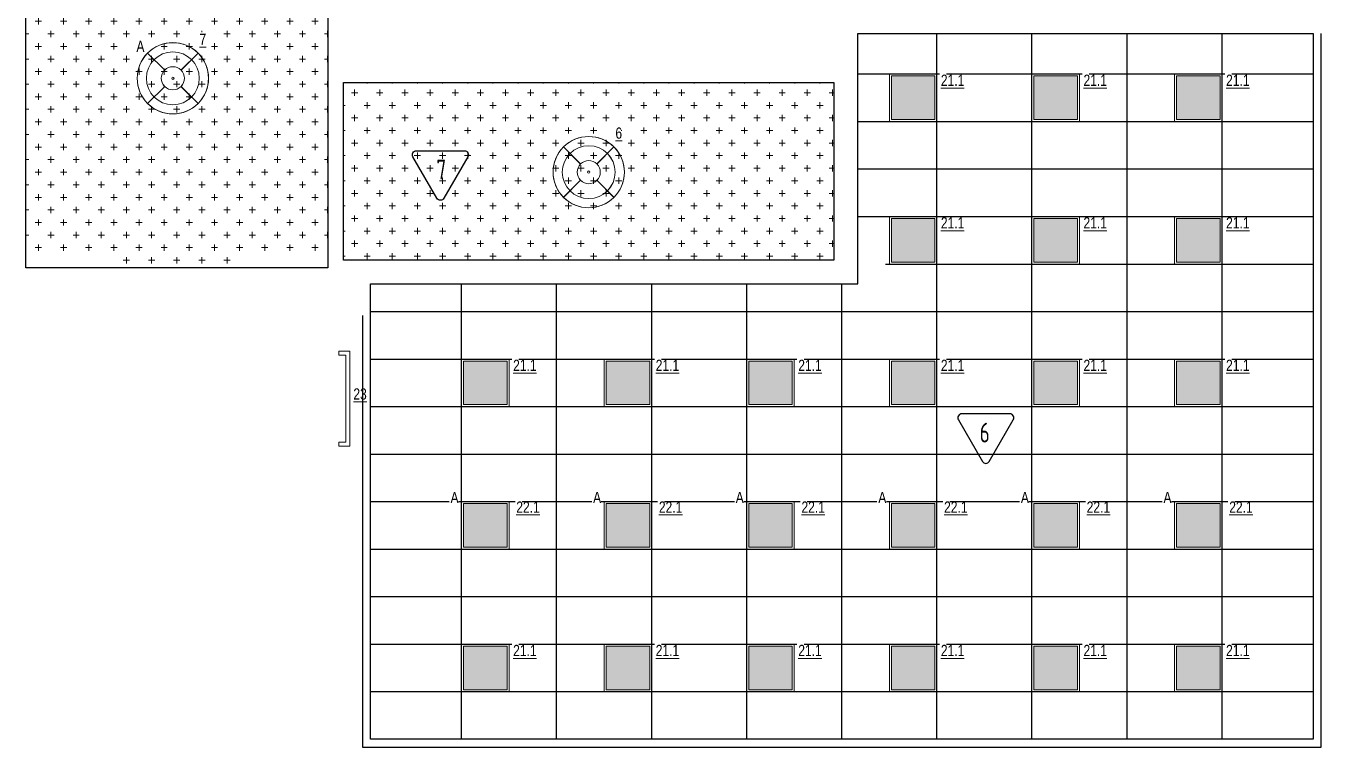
# Model space of a CAD drawing. Header units: millimetres. Extents: x -547274 to 397870, y -45599 to 141350.
# Drawn here: x -25201 to -8851, y 55606 to 64712 of the extents above; entities that cross this region are included whole.
import ezdxf

# ---------------------------------------------------------------- set-up
doc = ezdxf.new("R2010")
doc.units = ezdxf.units.MM
for name, color, linetype, lineweight in [('_ЭОМ_ОБЩ_Освещение_текст тип светильника', 172, 'Continuous', 50), ('_ЭОМ_светильник А', 1, 'Continuous', 35), ('_ЭОМ_светильник Р', 4, 'Continuous', 35), ('АР_Потолки_Штриховка', 252, 'Continuous', 0)]:
    doc.layers.add(name, color=color, linetype=linetype, lineweight=lineweight)
doc.layers.add('X-ref Light', color=250, linetype='Continuous')
doc.layers.add('Штриховка в сечении', color=7, linetype='Continuous')
doc.layers.add('АР_Потолок_Покраска', color=7, linetype='Continuous', lineweight=5, true_color=0x007399)
doc.layers.get('X-ref Light').off()
doc.styles.add('ISOCPEUR', font='isocpeur.ttf', dxfattribs={"height": 800})
doc.styles.add('ГОСТ', font='cad.shx', dxfattribs={"width": 0.8})

# ---------------------------------------------------------------- blocks, each defined once
blk = doc.blocks.new('A$C4757d704')
at = {"true_color": 0xf8f6b0, "transparency": 33554687}
h = blk.add_hatch(color=51, dxfattribs=at)
h.dxf.hatch_style = 1
h.paths.add_polyline_path([(214, 686), (132, 768, 0.198841), (0, 450, 0.198983), (132, 132), (214, 214, -0.198912), (116, 450, -0.198912)])
edge = h.paths.add_edge_path()
edge.add_arc((450, 450), 334, 135, 180)
edge.add_arc((450, 450), 334, 180, 225)
edge.add_line((214, 214), (347, 347))
edge.add_ellipse((450, 450), major_axis=(-146, 0), ratio=1, start_angle=315, end_angle=405, ccw=False)
edge.add_line((347, 553), (214, 686))
edge = h.paths.add_edge_path()
edge.add_line((214, 686), (347, 553))
edge.add_ellipse((450, 450), major_axis=(-146, 0), ratio=1, start_angle=225, end_angle=315, ccw=False)
edge.add_line((553, 553), (686, 686))
edge.add_arc((450, 450), 334, 45, 135)
h.paths.add_polyline_path([(132, 768), (214, 686, -0.414214), (686, 686), (768, 768, 0.414374)])
h.paths.add_polyline_path([(768, 768), (686, 686, -0.198912), (784, 450, -0.198912), (686, 214), (768, 132, 0.198983), (900, 450, 0.198841)])
edge = h.paths.add_edge_path()
edge.add_line((686, 686), (553, 553))
edge.add_ellipse((450, 450), major_axis=(-146, 0), ratio=1, start_angle=495, end_angle=585, ccw=False)
edge.add_line((553, 347), (686, 214))
edge.add_arc((450, 450), 334, 315, 360)
edge.add_arc((450, 450), 334, 0, 45)
edge = h.paths.add_edge_path()
edge.add_ellipse((450, 450), major_axis=(-146, 0), ratio=1, start_angle=405, end_angle=495, ccw=False)
edge.add_line((347, 347), (214, 214))
edge.add_arc((450, 450), 334, 225, 315)
edge.add_line((686, 214), (553, 347))
h.paths.add_polyline_path([(768, 132), (686, 214, -0.414214), (214, 214), (132, 132, 0.414054)])
edge = h.paths.add_edge_path()
edge.add_ellipse((450, 450), major_axis=(-146, 0), ratio=1, start_angle=495, end_angle=585)
edge.add_ellipse((450, 450), major_axis=(-146, 0), ratio=1, start_angle=225, end_angle=315)
edge.add_ellipse((450, 450), major_axis=(-146, 0), ratio=1, start_angle=315, end_angle=405)
edge.add_ellipse((450, 450), major_axis=(-146, 0), ratio=1, start_angle=405, end_angle=495)
edge = h.paths.add_edge_path(flags=0)
edge.add_ellipse((450, 450), major_axis=(-14.6, 0), ratio=1, start_angle=0, end_angle=360)
edge = h.paths.add_edge_path(flags=16)
edge.add_ellipse((450, 450), major_axis=(-14.6, 0), ratio=1, start_angle=0, end_angle=360)
at = {"layer": 'АР_Потолки_Штриховка', "color": 18, "ltscale": 100, "true_color": 0x000000}
for points in [[(132, 768), (347, 553)], [(768, 768), (553, 553)], [(347, 347), (132, 132)], [(553, 347), (768, 132)]]:
    blk.add_lwpolyline(points, dxfattribs=at)
for radius in [450, 334]:
    blk.add_circle((450, 450), radius, dxfattribs=at)
for major_axis in [(-146, 0), (-146, 0), (-14.6, 0)]:
    blk.add_ellipse((450, 450), major_axis=major_axis, ratio=1, start_param=3.926991, end_param=10.210176, dxfattribs=at)
blk = doc.blocks.new('светильник школа коридор')
at = {"color": 0, "linetype": 'ByBlock', "lineweight": -2}
for points in [[(-318, 318), (-103, 103)], [(318, 318), (103, 103)], [(-103, -103), (-318, -318)], [(103, -103), (318, -318)]]:
    blk.add_lwpolyline(points, dxfattribs=at)
blk.add_circle((0, 0), 334, dxfattribs=at)
for major_axis in [(-450, 0), (-146, 0), (-146, 0), (-14.6, 0)]:
    blk.add_ellipse((0, 0), major_axis=major_axis, ratio=1, start_param=3.926991, end_param=10.210176, dxfattribs=at)
blk = doc.blocks.new('RVE-SLIM-PRIME-595')
at = {"layer": 'Штриховка в сечении', "lineweight": 9, "ltscale": 1000, "true_color": 0xf8f6b0, "transparency": 33554636}
h = blk.add_hatch(color=51, dxfattribs=at)
h.dxf.hatch_style = 1
h.paths.add_polyline_path([(275, 275), (-275, 275), (-275, -275), (275, -275)])
at = {"color": 0, "linetype": 'ByBlock', "lineweight": -2, "ltscale": 40}
for points in [[(300, -300), (-300, -300), (-300, 300), (300, 300)], [(275, -275), (-275, -275), (-275, 275), (275, 275)]]:
    blk.add_lwpolyline(points, close=True, dxfattribs=at)
blk = doc.blocks.new('Кососвет')
at = {"color": 0, "linetype": 'ByBlock', "lineweight": -2, "ltscale": 40}
for points in [[(-600, 26), (600, 26), (600, -111)], [(-600, 26), (-600, -111)], [(-600, -111), (-550, -111)], [(-550, -24), (550, -24)], [(-550, -111), (-550, -24)], [(600, -111), (550, -111), (550, -24)]]:
    blk.add_lwpolyline(points, dxfattribs=at)

msp = doc.modelspace()

# ---------------------------------------------------------------- hatches: boundary and pattern name
at = {"layer": 'АР_Потолки_Штриховка', "ltscale": 100, "true_color": 0xf8f6b0}
h = msp.add_hatch(color=51, dxfattribs=at)
h.dxf.hatch_style = 1
h.paths.add_polyline_path([(-14275.7, 63530.7), (-13725.7, 63530.7), (-13725.7, 64080.7), (-14275.7, 64080.7)])
h = msp.add_hatch(color=51, dxfattribs=at)
h.dxf.hatch_style = 1
h.paths.add_polyline_path([(-12475.7, 63530.7), (-11925.7, 63530.7), (-11925.7, 64080.7), (-12475.7, 64080.7)])
h = msp.add_hatch(color=51, dxfattribs=at)
h.dxf.hatch_style = 1
h.paths.add_polyline_path([(-10675.7, 63530.7), (-10125.7, 63530.7), (-10125.7, 64080.7), (-10675.7, 64080.7)])
h = msp.add_hatch(color=51, dxfattribs=at)
h.dxf.hatch_style = 1
h.paths.add_polyline_path([(-14275.7, 61730.7), (-13725.7, 61730.7), (-13725.7, 62280.7), (-14275.7, 62280.7)])
h = msp.add_hatch(color=51, dxfattribs=at)
h.dxf.hatch_style = 1
h.paths.add_polyline_path([(-12475.7, 61730.7), (-11925.7, 61730.7), (-11925.7, 62280.7), (-12475.7, 62280.7)])
h = msp.add_hatch(color=51, dxfattribs=at)
h.dxf.hatch_style = 1
h.paths.add_polyline_path([(-10675.7, 61730.7), (-10125.7, 61730.7), (-10125.7, 62280.7), (-10675.7, 62280.7)])
h = msp.add_hatch(color=51, dxfattribs=at)
h.dxf.hatch_style = 1
h.paths.add_polyline_path([(-19675.7, 59930.7), (-19125.7, 59930.7), (-19125.7, 60480.7), (-19675.7, 60480.7)])
h = msp.add_hatch(color=51, dxfattribs=at)
h.dxf.hatch_style = 1
h.paths.add_polyline_path([(-17875.7, 59930.7), (-17325.7, 59930.7), (-17325.7, 60480.7), (-17875.7, 60480.7)])
h = msp.add_hatch(color=51, dxfattribs=at)
h.dxf.hatch_style = 1
h.paths.add_polyline_path([(-16075.7, 59930.7), (-15525.7, 59930.7), (-15525.7, 60480.7), (-16075.7, 60480.7)])
h = msp.add_hatch(color=51, dxfattribs=at)
h.dxf.hatch_style = 1
h.paths.add_polyline_path([(-14275.7, 59930.7), (-13725.7, 59930.7), (-13725.7, 60480.7), (-14275.7, 60480.7)])
h = msp.add_hatch(color=51, dxfattribs=at)
h.dxf.hatch_style = 1
h.paths.add_polyline_path([(-12475.7, 59930.7), (-11925.7, 59930.7), (-11925.7, 60480.7), (-12475.7, 60480.7)])
h = msp.add_hatch(color=51, dxfattribs=at)
h.dxf.hatch_style = 1
h.paths.add_polyline_path([(-10675.7, 59930.7), (-10125.7, 59930.7), (-10125.7, 60480.7), (-10675.7, 60480.7)])
h = msp.add_hatch(color=51, dxfattribs=at)
h.dxf.hatch_style = 1
h.paths.add_polyline_path([(-19675.7, 58130.7), (-19125.7, 58130.7), (-19125.7, 58680.7), (-19675.7, 58680.7)])
h = msp.add_hatch(color=51, dxfattribs=at)
h.dxf.hatch_style = 1
h.paths.add_polyline_path([(-17875.7, 58130.7), (-17325.7, 58130.7), (-17325.7, 58680.7), (-17875.7, 58680.7)])
h = msp.add_hatch(color=51, dxfattribs=at)
h.dxf.hatch_style = 1
h.paths.add_polyline_path([(-16075.7, 58130.7), (-15525.7, 58130.7), (-15525.7, 58680.7), (-16075.7, 58680.7)])
h = msp.add_hatch(color=51, dxfattribs=at)
h.dxf.hatch_style = 1
h.paths.add_polyline_path([(-14275.7, 58130.7), (-13725.7, 58130.7), (-13725.7, 58680.7), (-14275.7, 58680.7)])
h = msp.add_hatch(color=51, dxfattribs=at)
h.dxf.hatch_style = 1
h.paths.add_polyline_path([(-12475.7, 58130.7), (-11925.7, 58130.7), (-11925.7, 58680.7), (-12475.7, 58680.7)])
h = msp.add_hatch(color=51, dxfattribs=at)
h.dxf.hatch_style = 1
h.paths.add_polyline_path([(-10675.7, 58130.7), (-10125.7, 58130.7), (-10125.7, 58680.7), (-10675.7, 58680.7)])
h = msp.add_hatch(color=51, dxfattribs=at)
h.dxf.hatch_style = 1
h.paths.add_polyline_path([(-19675.7, 56330.7), (-19125.7, 56330.7), (-19125.7, 56880.7), (-19675.7, 56880.7)])
h = msp.add_hatch(color=51, dxfattribs=at)
h.dxf.hatch_style = 1
h.paths.add_polyline_path([(-17875.7, 56330.7), (-17325.7, 56330.7), (-17325.7, 56880.7), (-17875.7, 56880.7)])
h = msp.add_hatch(color=51, dxfattribs=at)
h.dxf.hatch_style = 1
h.paths.add_polyline_path([(-16075.7, 56330.7), (-15525.7, 56330.7), (-15525.7, 56880.7), (-16075.7, 56880.7)])
h = msp.add_hatch(color=51, dxfattribs=at)
h.dxf.hatch_style = 1
h.paths.add_polyline_path([(-14275.7, 56330.7), (-13725.7, 56330.7), (-13725.7, 56880.7), (-14275.7, 56880.7)])
h = msp.add_hatch(color=51, dxfattribs=at)
h.dxf.hatch_style = 1
h.paths.add_polyline_path([(-12475.7, 56330.7), (-11925.7, 56330.7), (-11925.7, 56880.7), (-12475.7, 56880.7)])
h = msp.add_hatch(color=51, dxfattribs=at)
h.dxf.hatch_style = 1
h.paths.add_polyline_path([(-10675.7, 56330.7), (-10125.7, 56330.7), (-10125.7, 56880.7), (-10675.7, 56880.7)])
at = {"layer": 'АР_Потолок_Покраска'}
h = msp.add_hatch(dxfattribs=at)
h.set_pattern_fill('CROSS', color=256, scale=25)
h.paths.add_polyline_path([(-25200.7, 75185.7), (-21390.7, 75185.7), (-21390.7, 61804.8), (-22515.7, 61804.8), (-22515.7, 61655.7), (-24070.7, 61655.7), (-24070.7, 61804.8), (-25200.7, 61804.8), (-25200.7, 71985.8), (-25200.7, 73985.8)])
h = msp.add_hatch(dxfattribs=at)
h.set_pattern_fill('CROSS', color=256, scale=25)
h.set_pattern_definition([(0, (10500, -10268.79), (158.75, 158.75), [79.375, -238.125]), (90, (10539.69, -10308.48), (-158.75, 158.75), [79.375, -238.125])])
h.paths.add_polyline_path([(-21190.7, 63995.7), (-15000.7, 63995.7), (-15000.7, 61755.7), (-21190.7, 61755.7)])

# ---------------------------------------------------------------- linework, layer by layer
for points in [[(-25200.7, 75185.7), (-21390.7, 75185.7), (-21390.7, 61655.7), (-25200.7, 61655.7), (-25200.7, 71985.8), (-25200.7, 73985.8)], [(-14700.7, 64615.7), (-8950.7, 64615.7), (-8950.7, 55705.7), (-20850.7, 55705.7), (-20850.7, 61455.7), (-14700.7, 61455.7)], [(-21190.7, 63995.7), (-15000.7, 63995.7), (-15000.7, 61755.7), (-21190.7, 61755.7)]]:
    msp.add_lwpolyline(points, close=True)
for points in [[(-20950.7, 61055.7), (-20950.7, 55605.7), (-8850.7, 55605.7), (-8850.7, 64615.7)], [(-13700.7, 55705.7), (-13700.7, 64615.7)], [(-12500.7, 55705.7), (-12500.7, 64615.7)], [(-11300.7, 55705.7), (-11300.7, 64615.7)], [(-10100.7, 55705.7), (-10100.7, 64615.7)], [(-14700.7, 64105.7), (-8950.7, 64105.7)], [(-14700.7, 63505.7), (-8950.7, 63505.7)], [(-14700.7, 62905.7), (-8950.7, 62905.7)], [(-14350.4, 61705.7), (-8950.7, 61705.7)], [(-19700.7, 55705.7), (-19700.7, 61455.7)], [(-18500.7, 55705.7), (-18500.7, 61455.7)], [(-17300.7, 55705.7), (-17300.7, 61455.7)], [(-16100.7, 55705.7), (-16100.7, 61455.7)], [(-14900.7, 55705.7), (-14900.7, 61455.7)], [(-20850.7, 61105.7), (-8950.7, 61105.7)], [(-20850.7, 60505.7), (-8950.7, 60505.7)], [(-20850.7, 59905.7), (-8950.7, 59905.7)], [(-20850.7, 59305.7), (-8950.7, 59305.7)], [(-20850.7, 58705.7), (-8950.7, 58705.7)], [(-20850.7, 58105.7), (-8950.7, 58105.7)], [(-20850.7, 57505.7), (-8950.7, 57505.7)], [(-20850.7, 56905.7), (-8950.7, 56905.7)], [(-20850.7, 56305.7), (-8950.7, 56305.7)]]:
    msp.add_lwpolyline(points)
for points in [[(-20271.6, 63136.1), (-19665.4, 63136.1, -0.5773495), (-19622.1, 63061.1), (-19925.2, 62536.1, -0.5773541), (-20011.8, 62536.1), (-20314.9, 63061.1, -0.5773491), (-20271.6, 63136.1, -0.0000017)], [(-12779.8, 59813.8), (-13386, 59813.8, 0.5773495), (-13429.3, 59738.8), (-13126.2, 59213.8, 0.5773541), (-13039.6, 59213.8), (-12736.5, 59738.8, 0.5773491), (-12779.8, 59813.8, 0.0000017)]]:
    msp.add_lwpolyline(points, format="xyb")
at = {"layer": 'АР_Потолки_Штриховка', "color": 18, "ltscale": 100, "true_color": 0x000000}
for points in [[(-13700.7, 63505.7), (-14300.7, 63505.7), (-14300.7, 64105.7), (-13700.7, 64105.7)], [(-11900.7, 63505.7), (-12500.7, 63505.7), (-12500.7, 64105.7), (-11900.7, 64105.7)], [(-10100.7, 63505.7), (-10700.7, 63505.7), (-10700.7, 64105.7), (-10100.7, 64105.7)], [(-13725.7, 63530.7), (-14275.7, 63530.7), (-14275.7, 64080.7), (-13725.7, 64080.7)], [(-11925.7, 63530.7), (-12475.7, 63530.7), (-12475.7, 64080.7), (-11925.7, 64080.7)], [(-10125.7, 63530.7), (-10675.7, 63530.7), (-10675.7, 64080.7), (-10125.7, 64080.7)], [(-13700.7, 61705.7), (-14300.7, 61705.7), (-14300.7, 62305.7), (-13700.7, 62305.7)], [(-11900.7, 61705.7), (-12500.7, 61705.7), (-12500.7, 62305.7), (-11900.7, 62305.7)], [(-10100.7, 61705.7), (-10700.7, 61705.7), (-10700.7, 62305.7), (-10100.7, 62305.7)], [(-13725.7, 61730.7), (-14275.7, 61730.7), (-14275.7, 62280.7), (-13725.7, 62280.7)], [(-11925.7, 61730.7), (-12475.7, 61730.7), (-12475.7, 62280.7), (-11925.7, 62280.7)], [(-10125.7, 61730.7), (-10675.7, 61730.7), (-10675.7, 62280.7), (-10125.7, 62280.7)], [(-19100.7, 59905.7), (-19700.7, 59905.7), (-19700.7, 60505.7), (-19100.7, 60505.7)], [(-17300.7, 59905.7), (-17900.7, 59905.7), (-17900.7, 60505.7), (-17300.7, 60505.7)], [(-15500.7, 59905.7), (-16100.7, 59905.7), (-16100.7, 60505.7), (-15500.7, 60505.7)], [(-13700.7, 59905.7), (-14300.7, 59905.7), (-14300.7, 60505.7), (-13700.7, 60505.7)], [(-11900.7, 59905.7), (-12500.7, 59905.7), (-12500.7, 60505.7), (-11900.7, 60505.7)], [(-10100.7, 59905.7), (-10700.7, 59905.7), (-10700.7, 60505.7), (-10100.7, 60505.7)], [(-19125.7, 59930.7), (-19675.7, 59930.7), (-19675.7, 60480.7), (-19125.7, 60480.7)], [(-17325.7, 59930.7), (-17875.7, 59930.7), (-17875.7, 60480.7), (-17325.7, 60480.7)], [(-15525.7, 59930.7), (-16075.7, 59930.7), (-16075.7, 60480.7), (-15525.7, 60480.7)], [(-13725.7, 59930.7), (-14275.7, 59930.7), (-14275.7, 60480.7), (-13725.7, 60480.7)], [(-11925.7, 59930.7), (-12475.7, 59930.7), (-12475.7, 60480.7), (-11925.7, 60480.7)], [(-10125.7, 59930.7), (-10675.7, 59930.7), (-10675.7, 60480.7), (-10125.7, 60480.7)], [(-19100.7, 58105.7), (-19700.7, 58105.7), (-19700.7, 58705.7), (-19100.7, 58705.7)], [(-17300.7, 58105.7), (-17900.7, 58105.7), (-17900.7, 58705.7), (-17300.7, 58705.7)], [(-15500.7, 58105.7), (-16100.7, 58105.7), (-16100.7, 58705.7), (-15500.7, 58705.7)], [(-13700.7, 58105.7), (-14300.7, 58105.7), (-14300.7, 58705.7), (-13700.7, 58705.7)], [(-11900.7, 58105.7), (-12500.7, 58105.7), (-12500.7, 58705.7), (-11900.7, 58705.7)], [(-10100.7, 58105.7), (-10700.7, 58105.7), (-10700.7, 58705.7), (-10100.7, 58705.7)], [(-19125.7, 58130.7), (-19675.7, 58130.7), (-19675.7, 58680.7), (-19125.7, 58680.7)], [(-17325.7, 58130.7), (-17875.7, 58130.7), (-17875.7, 58680.7), (-17325.7, 58680.7)], [(-15525.7, 58130.7), (-16075.7, 58130.7), (-16075.7, 58680.7), (-15525.7, 58680.7)], [(-13725.7, 58130.7), (-14275.7, 58130.7), (-14275.7, 58680.7), (-13725.7, 58680.7)], [(-11925.7, 58130.7), (-12475.7, 58130.7), (-12475.7, 58680.7), (-11925.7, 58680.7)], [(-10125.7, 58130.7), (-10675.7, 58130.7), (-10675.7, 58680.7), (-10125.7, 58680.7)], [(-19100.7, 56305.7), (-19700.7, 56305.7), (-19700.7, 56905.7), (-19100.7, 56905.7)], [(-17300.7, 56305.7), (-17900.7, 56305.7), (-17900.7, 56905.7), (-17300.7, 56905.7)], [(-15500.7, 56305.7), (-16100.7, 56305.7), (-16100.7, 56905.7), (-15500.7, 56905.7)], [(-13700.7, 56305.7), (-14300.7, 56305.7), (-14300.7, 56905.7), (-13700.7, 56905.7)], [(-11900.7, 56305.7), (-12500.7, 56305.7), (-12500.7, 56905.7), (-11900.7, 56905.7)], [(-10100.7, 56305.7), (-10700.7, 56305.7), (-10700.7, 56905.7), (-10100.7, 56905.7)], [(-19125.7, 56330.7), (-19675.7, 56330.7), (-19675.7, 56880.7), (-19125.7, 56880.7)], [(-17325.7, 56330.7), (-17875.7, 56330.7), (-17875.7, 56880.7), (-17325.7, 56880.7)], [(-15525.7, 56330.7), (-16075.7, 56330.7), (-16075.7, 56880.7), (-15525.7, 56880.7)], [(-13725.7, 56330.7), (-14275.7, 56330.7), (-14275.7, 56880.7), (-13725.7, 56880.7)], [(-11925.7, 56330.7), (-12475.7, 56330.7), (-12475.7, 56880.7), (-11925.7, 56880.7)], [(-10125.7, 56330.7), (-10675.7, 56330.7), (-10675.7, 56880.7), (-10125.7, 56880.7)]]:
    msp.add_lwpolyline(points, close=True, dxfattribs=at)
at = {"layer": 'АР_Потолки_Штриховка', "color": 18, "lineweight": 18, "ltscale": 100, "true_color": 0x000000}
for points in [[(-13700.7, 63505.7), (-14300.7, 63505.7), (-14300.7, 64105.7), (-13700.7, 64105.7)], [(-11900.7, 63505.7), (-12500.7, 63505.7), (-12500.7, 64105.7), (-11900.7, 64105.7)], [(-10100.7, 63505.7), (-10700.7, 63505.7), (-10700.7, 64105.7), (-10100.7, 64105.7)], [(-13725.7, 63530.7), (-14275.7, 63530.7), (-14275.7, 64080.7), (-13725.7, 64080.7)], [(-11925.7, 63530.7), (-12475.7, 63530.7), (-12475.7, 64080.7), (-11925.7, 64080.7)], [(-10125.7, 63530.7), (-10675.7, 63530.7), (-10675.7, 64080.7), (-10125.7, 64080.7)], [(-13700.7, 61705.7), (-14300.7, 61705.7), (-14300.7, 62305.7), (-13700.7, 62305.7)], [(-11900.7, 61705.7), (-12500.7, 61705.7), (-12500.7, 62305.7), (-11900.7, 62305.7)], [(-10100.7, 61705.7), (-10700.7, 61705.7), (-10700.7, 62305.7), (-10100.7, 62305.7)], [(-13725.7, 61730.7), (-14275.7, 61730.7), (-14275.7, 62280.7), (-13725.7, 62280.7)], [(-11925.7, 61730.7), (-12475.7, 61730.7), (-12475.7, 62280.7), (-11925.7, 62280.7)], [(-10125.7, 61730.7), (-10675.7, 61730.7), (-10675.7, 62280.7), (-10125.7, 62280.7)], [(-19100.7, 59905.7), (-19700.7, 59905.7), (-19700.7, 60505.7), (-19100.7, 60505.7)], [(-17300.7, 59905.7), (-17900.7, 59905.7), (-17900.7, 60505.7), (-17300.7, 60505.7)], [(-15500.7, 59905.7), (-16100.7, 59905.7), (-16100.7, 60505.7), (-15500.7, 60505.7)], [(-13700.7, 59905.7), (-14300.7, 59905.7), (-14300.7, 60505.7), (-13700.7, 60505.7)], [(-11900.7, 59905.7), (-12500.7, 59905.7), (-12500.7, 60505.7), (-11900.7, 60505.7)], [(-10100.7, 59905.7), (-10700.7, 59905.7), (-10700.7, 60505.7), (-10100.7, 60505.7)], [(-19125.7, 59930.7), (-19675.7, 59930.7), (-19675.7, 60480.7), (-19125.7, 60480.7)], [(-17325.7, 59930.7), (-17875.7, 59930.7), (-17875.7, 60480.7), (-17325.7, 60480.7)], [(-15525.7, 59930.7), (-16075.7, 59930.7), (-16075.7, 60480.7), (-15525.7, 60480.7)], [(-13725.7, 59930.7), (-14275.7, 59930.7), (-14275.7, 60480.7), (-13725.7, 60480.7)], [(-11925.7, 59930.7), (-12475.7, 59930.7), (-12475.7, 60480.7), (-11925.7, 60480.7)], [(-10125.7, 59930.7), (-10675.7, 59930.7), (-10675.7, 60480.7), (-10125.7, 60480.7)], [(-19100.7, 58105.7), (-19700.7, 58105.7), (-19700.7, 58705.7), (-19100.7, 58705.7)], [(-17300.7, 58105.7), (-17900.7, 58105.7), (-17900.7, 58705.7), (-17300.7, 58705.7)], [(-15500.7, 58105.7), (-16100.7, 58105.7), (-16100.7, 58705.7), (-15500.7, 58705.7)], [(-13700.7, 58105.7), (-14300.7, 58105.7), (-14300.7, 58705.7), (-13700.7, 58705.7)], [(-11900.7, 58105.7), (-12500.7, 58105.7), (-12500.7, 58705.7), (-11900.7, 58705.7)], [(-10100.7, 58105.7), (-10700.7, 58105.7), (-10700.7, 58705.7), (-10100.7, 58705.7)], [(-19125.7, 58130.7), (-19675.7, 58130.7), (-19675.7, 58680.7), (-19125.7, 58680.7)], [(-17325.7, 58130.7), (-17875.7, 58130.7), (-17875.7, 58680.7), (-17325.7, 58680.7)], [(-15525.7, 58130.7), (-16075.7, 58130.7), (-16075.7, 58680.7), (-15525.7, 58680.7)], [(-13725.7, 58130.7), (-14275.7, 58130.7), (-14275.7, 58680.7), (-13725.7, 58680.7)], [(-11925.7, 58130.7), (-12475.7, 58130.7), (-12475.7, 58680.7), (-11925.7, 58680.7)], [(-10125.7, 58130.7), (-10675.7, 58130.7), (-10675.7, 58680.7), (-10125.7, 58680.7)], [(-19100.7, 56305.7), (-19700.7, 56305.7), (-19700.7, 56905.7), (-19100.7, 56905.7)], [(-17300.7, 56305.7), (-17900.7, 56305.7), (-17900.7, 56905.7), (-17300.7, 56905.7)], [(-15500.7, 56305.7), (-16100.7, 56305.7), (-16100.7, 56905.7), (-15500.7, 56905.7)], [(-13700.7, 56305.7), (-14300.7, 56305.7), (-14300.7, 56905.7), (-13700.7, 56905.7)], [(-11900.7, 56305.7), (-12500.7, 56305.7), (-12500.7, 56905.7), (-11900.7, 56905.7)], [(-10100.7, 56305.7), (-10700.7, 56305.7), (-10700.7, 56905.7), (-10100.7, 56905.7)], [(-19125.7, 56330.7), (-19675.7, 56330.7), (-19675.7, 56880.7), (-19125.7, 56880.7)], [(-17325.7, 56330.7), (-17875.7, 56330.7), (-17875.7, 56880.7), (-17325.7, 56880.7)], [(-15525.7, 56330.7), (-16075.7, 56330.7), (-16075.7, 56880.7), (-15525.7, 56880.7)], [(-13725.7, 56330.7), (-14275.7, 56330.7), (-14275.7, 56880.7), (-13725.7, 56880.7)], [(-11925.7, 56330.7), (-12475.7, 56330.7), (-12475.7, 56880.7), (-11925.7, 56880.7)], [(-10125.7, 56330.7), (-10675.7, 56330.7), (-10675.7, 56880.7), (-10125.7, 56880.7)]]:
    msp.add_lwpolyline(points, close=True, dxfattribs=at)

# ---------------------------------------------------------------- block references
at = {"layer": '_ЭОМ_светильник А', "color": 18, "lineweight": 18, "ltscale": 100, "true_color": 0x000000}
for p in [(-19400.7, 58405.7), (-17600.7, 58405.7), (-15800.7, 58405.7), (-14000.7, 58405.7), (-12200.7, 58405.7), (-10400.7, 58405.7)]:
    msp.add_blockref('RVE-SLIM-PRIME-595', p, dxfattribs=at)
at = {"layer": '_ЭОМ_светильник Р', "color": 18, "lineweight": 18, "ltscale": 100, "true_color": 0x000000}
for name, p in [('RVE-SLIM-PRIME-595', (-14000.7, 63805.7)), ('RVE-SLIM-PRIME-595', (-12200.7, 63805.7)), ('RVE-SLIM-PRIME-595', (-10400.7, 63805.7)), ('светильник школа коридор', (-18095.7, 62865.7)), ('RVE-SLIM-PRIME-595', (-14000.7, 62005.7)), ('RVE-SLIM-PRIME-595', (-12200.7, 62005.7)), ('RVE-SLIM-PRIME-595', (-10400.7, 62005.7)), ('RVE-SLIM-PRIME-595', (-19400.7, 60205.7)), ('RVE-SLIM-PRIME-595', (-17600.7, 60205.7)), ('RVE-SLIM-PRIME-595', (-15800.7, 60205.7)), ('RVE-SLIM-PRIME-595', (-14000.7, 60205.7)), ('RVE-SLIM-PRIME-595', (-12200.7, 60205.7)), ('RVE-SLIM-PRIME-595', (-10400.7, 60205.7)), ('RVE-SLIM-PRIME-595', (-19400.7, 56605.7)), ('RVE-SLIM-PRIME-595', (-17600.7, 56605.7)), ('RVE-SLIM-PRIME-595', (-15800.7, 56605.7)), ('RVE-SLIM-PRIME-595', (-14000.7, 56605.7)), ('RVE-SLIM-PRIME-595', (-12200.7, 56605.7)), ('RVE-SLIM-PRIME-595', (-10400.7, 56605.7))]:
    msp.add_blockref(name, p, dxfattribs=at)
at = {"layer": '_ЭОМ_светильник Р', "color": 18, "lineweight": 18, "ltscale": 100, "true_color": 0x000000, "rotation": 270}
msp.add_blockref('Кососвет', (-21139.5, 60005.7), dxfattribs=at)
at = {"layer": 'X-ref Light', "linetype": 'ByBlock', "ltscale": 40}
for p in [(-23795.9, 63600.5), (-18545.9, 62415.5)]:
    msp.add_blockref('A$C4757d704', p, dxfattribs=at)
at = {"layer": 'X-ref Light', "color": 18, "linetype": 'ByBlock', "lineweight": 18, "ltscale": 40, "true_color": 0x000000}
for p in [(-23795.9, 63600.5), (-18545.9, 62415.5)]:
    msp.add_blockref('A$C4757d704', p, dxfattribs=at)

# ---------------------------------------------------------------- texts
at = {"char_height": 250, "width": 294.334, "style": 'ISOCPEUR'}
for s, insert, attachment_point in [('{\\W0.7;7}', (-20017.9, 63024), 1), ('{\\W0.7;6}', (-13033.5, 59701.8), 3)]:
    msp.add_mtext(s, dxfattribs=dict(at, insert=insert, attachment_point=attachment_point))

# ---------------------------------------------------------------- next in the draw order: texts
at = {"layer": '_ЭОМ_ОБЩ_Освещение_текст тип светильника', "color": 18, "lineweight": 18, "ltscale": 40, "true_color": 0x000000, "char_height": 142.19, "width": 55.872, "attachment_point": 1, "style": 'ГОСТ', "bg_fill": 3, "box_fill_scale": 1.1, "bg_fill_color": 256, "bg_fill_transparency": 0}
for s, insert in [('{\\L21.1}', (-13650.4, 64097.1)), ('{\\L21.1}', (-11850.4, 64097.1)), ('{\\L21.1}', (-10050.4, 64097.1)), ('{\\L6}', (-17759, 63429.9)), ('{\\L21.1}', (-13650.4, 62297.1)), ('{\\L21.1}', (-11850.4, 62297.1)), ('{\\L21.1}', (-10050.4, 62297.1)), ('{\\L21.1}', (-19050.4, 60497.1)), ('{\\L21.1}', (-17250.4, 60497.1)), ('{\\L21.1}', (-15450.4, 60497.1)), ('{\\L21.1}', (-13650.4, 60497.1)), ('{\\L21.1}', (-11850.4, 60497.1)), ('{\\L21.1}', (-10050.4, 60497.1)), ('{\\L23}', (-21067.1, 60135.6)), ('{\\L22.1}', (-19010, 58707.4)), ('{\\L22.1}', (-17210, 58707.4)), ('{\\L22.1}', (-15410, 58707.4)), ('{\\L22.1}', (-13610, 58707.4)), ('{\\L22.1}', (-11810, 58707.4)), ('{\\L22.1}', (-10010, 58707.4)), ('{\\L21.1}', (-19050.4, 56897.1)), ('{\\L21.1}', (-17250.4, 56897.1)), ('{\\L21.1}', (-15450.4, 56897.1)), ('{\\L21.1}', (-13650.4, 56897.1)), ('{\\L21.1}', (-11850.4, 56897.1)), ('{\\L21.1}', (-10050.4, 56897.1))]:
    msp.add_mtext(s, dxfattribs=dict(at, insert=insert))
at = {"layer": '_ЭОМ_светильник А', "color": 18, "lineweight": 18, "ltscale": 100, "true_color": 0x000000, "char_height": 142.2, "width": 86.044, "attachment_point": 1, "style": 'ГОСТ', "bg_fill": 3, "box_fill_scale": 1.1, "bg_fill_color": 256, "bg_fill_transparency": 0}
for insert in [(-23805.5, 64525.5, 0), (-19840.5, 58828.4, 0), (-18040.5, 58828.4, 0), (-16240.5, 58828.4, 0), (-14440.5, 58828.4, 0), (-12640.5, 58828.4, 0), (-10840.5, 58828.4, 0)]:
    msp.add_mtext('А', dxfattribs=dict(at, insert=insert))

# ---------------------------------------------------------------- next in the draw order: linework, layer by layer
msp.add_lwpolyline([(-14700.7, 62305.7), (-8950.7, 62305.7)])

# ---------------------------------------------------------------- next in the draw order: block references
at = {"layer": '_ЭОМ_светильник А', "color": 18, "lineweight": 18, "ltscale": 100, "true_color": 0x000000}
msp.add_blockref('светильник школа коридор', (-23345.7, 64050.7), dxfattribs=at)

# ---------------------------------------------------------------- next in the draw order: texts
at = {"layer": '_ЭОМ_ОБЩ_Освещение_текст тип светильника', "color": 18, "lineweight": 18, "ltscale": 40, "true_color": 0x000000, "insert": (-23009, 64614.9), "char_height": 142.19, "width": 55.872, "attachment_point": 1, "style": 'ГОСТ', "bg_fill": 3, "box_fill_scale": 1.1, "bg_fill_color": 256, "bg_fill_transparency": 0}
msp.add_mtext('{\\L7}', dxfattribs=at)

doc.saveas('drawing.dxf')
